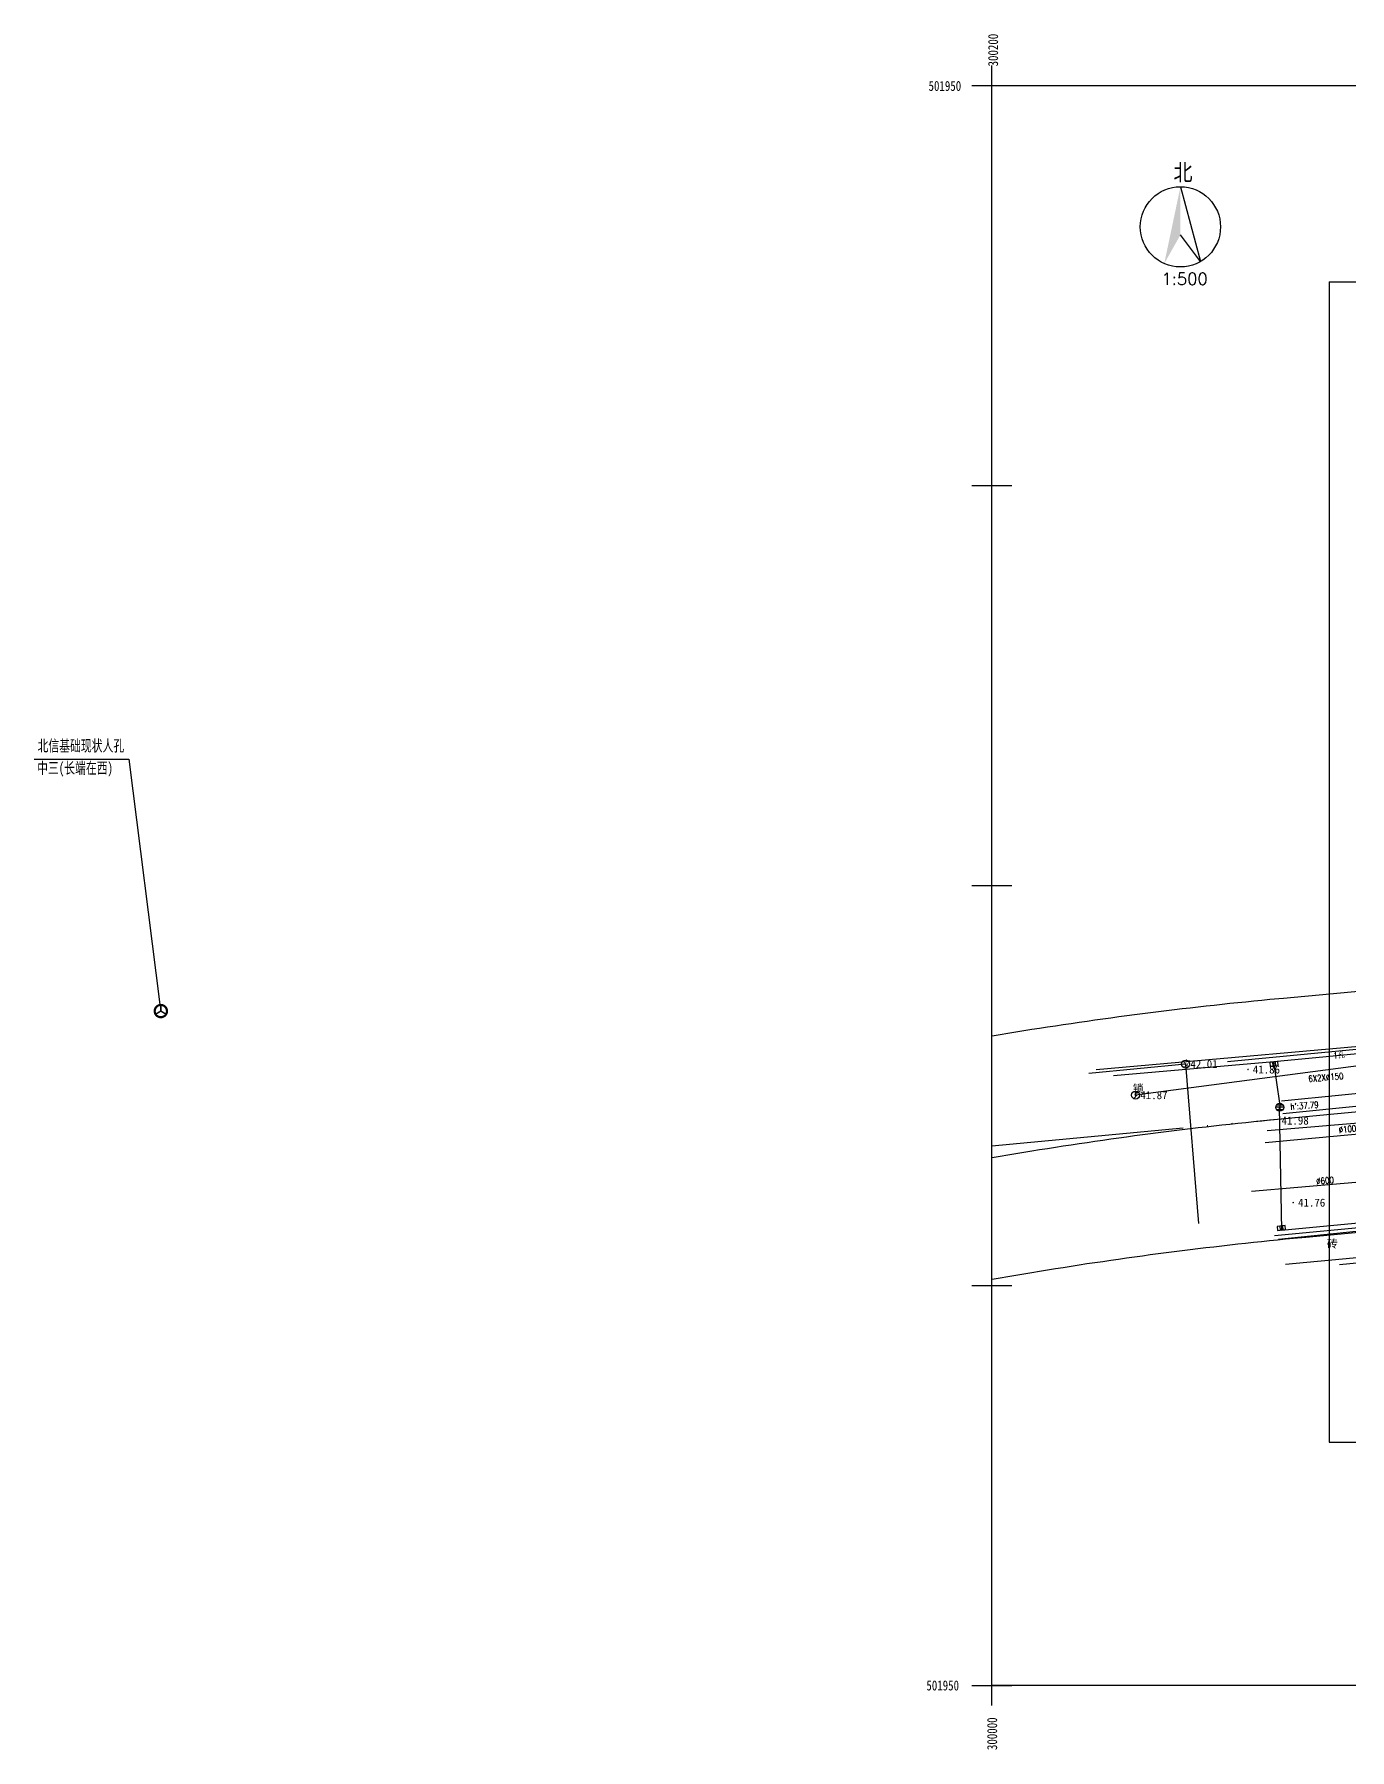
# Model space of a CAD drawing. Extents: x 501830 to 502977, y 299930 to 300245.
# Drawn here: x 501830.3 to 501994.7, y 299992 to 300206.4 of the extents above; entities that cross this region are included whole.
import ezdxf
from ezdxf.enums import TextEntityAlignment as Align
from ezdxf.lldxf.tags import DXFTag

# ---------------------------------------------------------------- set-up
doc = ezdxf.new("R2010")
doc.units = 0
doc.linetypes.add('ACAD_ISO05W100', pattern=[33, 24, -3, 0, -3, 0, -3])
doc.linetypes.add('DASHED', pattern=[0.75, 0.5, -0.25])
for name, color, linetype in [('BJ0', 7, 'Continuous'), ('BJ02', 7, 'Continuous'), ('BJ04', 7, 'Continuous'), ('BJ05', 7, 'Continuous'), ('BJ08', 7, 'Continuous'), ('BJ11', 7, 'Continuous'), ('TK', 7, 'Continuous'), ('上水注记', 4, 'Continuous'), ('上水管线', 4, 'Continuous'), ('公安交通井', 163, 'Continuous'), ('新建北信', 13, 'Continuous'), ('污水注记', 247, 'Continuous'), ('污水管线', 247, 'Continuous'), ('电力井', 1, 'Continuous'), ('电力注记', 1, 'Continuous'), ('电力管线', 1, 'Continuous'), ('雨水井', 34, 'Continuous'), ('雨水管线', 34, 'Continuous'), ('雨水高程表', 34, 'Continuous'), ('雨蓖子', 34, 'Continuous')]:
    doc.layers.add(name, color=color, linetype=linetype)
doc.layers.add('道路红线', color=11, linetype='Continuous', lineweight=30)
doc.styles.add('HZ', font='simplex.shx', dxfattribs={"bigfont": 'hztxt'})
doc.styles.add('HZTXT', font='romans', dxfattribs={"width": 0.7, "height": 4, "bigfont": 'HZTXT'})
doc.styles.get("Standard").update_dxf_attribs({"font": 'SIMFANG.TTF'})
doc.linetypes.add('245', pattern='A,1e-05,-0.05,[133,bjxx.shx,S=0.05,R=0,X=-0.05,Y=0],-0.05,0.45,[135,bjxx.shx,S=0.05,R=0,X=0,Y=0],0.45', length=1.00001)
tags = doc.linetypes.add('DL', pattern='A,15,-4.925,[130,ltypeshp.shx,S=0.5,R=330,X=-0.15,Y=0.433],0,[130,ltypeshp.shx,S=0.4,R=90,X=0,Y=0],-0.15,[130,ltypeshp.shx,S=0.5,R=150,X=0,Y=-0.433],-4.925,15', length=40).pattern_tags.tags
tags[32:33] = [DXFTag(74, 4), DXFTag(75, 0), DXFTag(340, '0'), DXFTag(46, 1.0), DXFTag(50, 0.0), DXFTag(44, 0.0), DXFTag(45, 0.0)]
tags[30:31] = [DXFTag(74, 4), DXFTag(75, 0), DXFTag(340, '0'), DXFTag(46, 1.0), DXFTag(50, 0.0), DXFTag(44, 0.0), DXFTag(45, 0.0)]
tags[4:5] = [DXFTag(74, 4), DXFTag(75, 0), DXFTag(340, '0'), DXFTag(46, 1.0), DXFTag(50, 0.0), DXFTag(44, 0.0), DXFTag(45, 0.0)]
tags = doc.linetypes.add('SS', pattern='A,15,-1.9,[130,ltypeshp.shx,S=1,R=330,X=0,Y=0],-1.2,[130,ltypeshp.shx,S=1,R=330,X=0,Y=0],-1.9,15', length=35).pattern_tags.tags
tags[24:25] = [DXFTag(74, 4), DXFTag(75, 0), DXFTag(340, '0'), DXFTag(46, 1.0), DXFTag(50, 0.0), DXFTag(44, 0.0), DXFTag(45, 0.0)]
tags[22:23] = [DXFTag(74, 4), DXFTag(75, 0), DXFTag(340, '0'), DXFTag(46, 1.0), DXFTag(50, 0.0), DXFTag(44, 0.0), DXFTag(45, 0.0)]
tags[4:5] = [DXFTag(74, 4), DXFTag(75, 0), DXFTag(340, '0'), DXFTag(46, 1.0), DXFTag(50, 0.0), DXFTag(44, 0.0), DXFTag(45, 0.0)]

# ---------------------------------------------------------------- blocks, each defined once
blk = doc.blocks.new('GC200')
at = {"linetype": 'Continuous', "const_width": 0.2, "flags": 128}
blk.add_lwpolyline([(-0.1, 0, 1), (0.1, 0, 1)], format="xyb", close=True, dxfattribs=at)
blk = doc.blocks.new('雨水井')
at = {"lineweight": -3}
for p, q in [((0.5, 0), (-0.5, 0)), ((-0.4, 0.3), (0.4, 0.3)), ((0, 0.5), (0, -0.5)), ((-0.4, -0.3), (0.4, -0.3))]:
    blk.add_line(p, q, dxfattribs=at)
blk.add_circle((0, 0), 0.5, dxfattribs=at)
blk = doc.blocks.new('电力井')
at = {"lineweight": -3}
for p, q in [((0.19, 0.39), (-0.08, 0.07)), ((-0.08, 0.07), (0.15, -0.02)), ((0.15, -0.02), (-0.16, -0.37))]:
    blk.add_line(p, q, dxfattribs=at)
blk.add_circle((0, 0), 0.5, dxfattribs=at)
blk = doc.blocks.new('JT')
at = {"layer": '公安交通井'}
blk.add_circle((0, 0), 0.5, dxfattribs=at)
at = {"layer": '公安交通井', "width": 0.8}
blk.add_text('交', height=0.8, dxfattribs=at).set_placement((-0.3, -0.33, -50.18))
blk = doc.blocks.new('B552')
for p, q in [((0.984668, 0.518566), (-1.015332, 0.518566)), ((-1.015332, 0.518566), (-1.015332, -0.481434)), ((0.984668, -0.481434), (0.984668, 0.518566)), ((-1.015332, -0.481434), (0.984668, -0.481434))]:
    blk.add_line(p, q)
at = {"linetype": 'Continuous'}
for p, q in [((-0.348666, -0.481434), (-0.348666, 0.518566)), ((0.318001, -0.481434), (0.318001, 0.518566))]:
    blk.add_line(p, q, dxfattribs=at)
blk = doc.blocks.new('acfgw')
at = {"color": 4}
for p, q in [((0, -5), (0, 5)), ((-5, 0), (5, 0))]:
    blk.add_line(p, q, dxfattribs=at)
blk = doc.blocks.new('300框2')
at = {"color": 40}
for p, q in [((0, 0), (245.4, 0)), ((0, 0), (0, -145)), ((245.4, 0), (245.4, -145)), ((0, -145), (245.4, -145))]:
    blk.add_line(p, q, dxfattribs=at)
blk = doc.blocks.new('renkong')
at = {"color": 7}
blk.add_wipeout([(63.99, 70.83), (63.91, 70.82), (63.83, 70.81), (63.75, 70.79), (63.66, 70.77), (63.59, 70.75), (63.51, 70.72), (63.43, 70.68), (63.36, 70.64), (63.29, 70.6), (63.22, 70.55), (63.16, 70.49), (63.1, 70.44), (63.04, 70.38), (62.99, 70.31), (62.94, 70.25), (62.89, 70.17), (62.85, 70.1), (62.82, 70.03), (62.79, 69.95), (62.76, 69.87), (62.74, 69.79), (62.73, 69.71), (62.71, 69.62), (62.71, 69.54), (62.71, 69.46), (62.71, 69.37), (62.73, 69.29), (62.74, 69.21), (62.76, 69.13), (62.79, 69.05), (62.82, 68.97), (62.85, 68.9), (62.89, 68.82), (62.94, 68.75), (62.99, 68.69), (63.04, 68.62), (63.1, 68.56), (63.16, 68.5), (63.22, 68.45), (63.29, 68.4), (63.36, 68.36), (63.43, 68.32), (63.51, 68.28), (63.59, 68.25), (63.67, 68.23), (63.75, 68.21), (63.83, 68.19), (63.91, 68.18), (63.99, 68.17), (64.08, 68.17), (64.16, 68.18), (64.24, 68.19), (64.32, 68.21), (64.41, 68.23), (64.48, 68.25), (64.56, 68.28), (64.64, 68.32), (64.71, 68.36), (64.78, 68.4), (64.85, 68.45), (64.91, 68.51), (64.97, 68.56), (65.03, 68.62), (65.08, 68.69), (65.13, 68.75), (65.18, 68.83), (65.22, 68.9), (65.25, 68.97), (65.28, 69.05), (65.31, 69.13), (65.33, 69.21), (65.35, 69.29), (65.36, 69.38), (65.36, 69.46), (65.36, 69.54), (65.36, 69.63), (65.34, 69.71), (65.33, 69.79), (65.31, 69.87), (65.28, 69.95), (65.25, 70.03), (65.22, 70.1), (65.18, 70.18), (65.13, 70.25), (65.08, 70.31), (65.03, 70.38), (64.97, 70.44), (64.91, 70.5), (64.85, 70.55), (64.78, 70.6), (64.71, 70.64), (64.64, 70.68), (64.56, 70.72), (64.48, 70.75), (64.4, 70.77), (64.32, 70.79), (64.24, 70.81), (64.16, 70.82), (64.08, 70.83)], dxfattribs=at)
at = {"color": 7, "const_width": 0.45}
blk.add_lwpolyline([(62.78, 69.5, 1), (65.3, 69.5, 1)], format="xyb", close=True, dxfattribs=at)
at = {"color": 7, "const_width": 0.3}
for points in [[(64.03, 70.76), (64.04, 69.5), (62.95, 68.85)], [(64.04, 69.5), (65.12, 68.86)]]:
    blk.add_lwpolyline(points, dxfattribs=at)

msp = doc.modelspace()

# ---------------------------------------------------------------- linework, layer by layer
at = {"linetype": 'Continuous'}
msp.add_lwpolyline([(501950, 300200), (502700, 300200), (502700, 300000), (501950, 300000)], close=True, dxfattribs=at)
at = {"layer": 'BJ0', "linetype": 'Continuous'}
for p, q in [((501973.55, 300187.32), (501976.04, 300177.97)), ((501976.04, 300177.97), (501973.55, 300181.31))]:
    msp.add_line(p, q, dxfattribs=at)
at = {"layer": 'BJ0'}
msp.add_circle((501973.55, 300182.32), 5.01, dxfattribs=at)
at = {"layer": 'BJ0', "linetype": 'DASHED'}
msp.add_solid([(501973.55, 300187.32), (501971.53, 300177.73), (501973.55, 300181.31)], dxfattribs=at)
at = {"layer": 'BJ02', "linetype": 'Continuous', "elevation": 41.98, "flags": 128}
msp.add_lwpolyline([(501963.04, 300076.99), (502006.23, 300080.82), (502006.01, 300085.53), (502006.01, 300085.53)], dxfattribs=at)
at = {"layer": 'BJ02', "linetype": '245', "ltscale": 5, "elevation": 42.07, "flags": 128}
msp.add_lwpolyline([(502033.2, 300056.14), (502027.62, 300057.89), (502012.83, 300054.48), (501993.45, 300052.58)], dxfattribs=at)
at = {"layer": 'BJ04', "linetype": 'Continuous', "flags": 128}
msp.add_lwpolyline([(502082.7, 300090.35), (502033.21, 300085.8), (502022.81, 300085.11), (502014.17, 300082.39), (502007.46, 300080.1), (501985.21, 300077.97), (501965.2, 300076.22)], dxfattribs=at)
at = {"layer": 'BJ04', "linetype": 'Continuous', "elevation": 41.77, "flags": 128}
msp.add_lwpolyline([(501986.2, 300056.94), (502009.77, 300059.19), (502032.36, 300064.55), (502034.42, 300064.78), (502053.45, 300066.6)], dxfattribs=at)
at = {"layer": 'BJ11', "linetype": 'Continuous', "elevation": 41.88, "flags": 128}
msp.add_lwpolyline([(502058.39, 300062.55), (502032.66, 300060.07), (502027.34, 300058.68), (502012.05, 300055.02), (501986.69, 300052.65)], dxfattribs=at)
at = {"layer": '上水管线', "linetype": 'SS', "ltscale": 0.5, "flags": 128}
for points, elevation in [([(502011.37, 300064.27), (501982.45, 300061.76)], 41.96), ([(502008.13, 300058.39), (501985.33, 300056.2)], 41.89)]:
    msp.add_lwpolyline(points, dxfattribs=dict(at, elevation=elevation))
at = {"layer": '新建北信', "color": 41}
msp.add_line((501830.3, 300115.79), (501842.12, 300115.79), dxfattribs=at)
at = {"layer": '新建北信', "color": 40}
msp.add_line((501842.12, 300115.79), (501846, 300085.14), dxfattribs=at)
at = {"layer": '污水管线', "linetype": 'Continuous', "elevation": 42, "flags": 128}
msp.add_lwpolyline([(502051.75, 300074.94), (502015.11, 300071.91), (501984.39, 300069.34)], dxfattribs=at)
at = {"layer": '污水管线', "linetype": 'Continuous', "flags": 128}
msp.add_lwpolyline([(501984.15, 300067.89), (502015.15, 300070.74), (502050.89, 300073.58)], dxfattribs=at)
at = {"layer": '电力管线', "linetype": 'DL', "ltscale": 0.5, "flags": 128}
for points, elevation in [([(502009.77, 300081.63), (502006.38, 300080.54), (501979.44, 300077.97)], 41.97), ([(501974.2, 300077.69), (501962.09, 300076.52)], 42.02), ([(501974.2, 300077.69), (501975.83, 300057.75)], 42.02)]:
    msp.add_lwpolyline(points, dxfattribs=dict(at, elevation=elevation))
for points in [[(502013.86, 300079.85), (501967.94, 300073.8)], [(502018.36, 300060.5), (502010.08, 300058.27), (501985.82, 300055.78)]]:
    msp.add_lwpolyline(points, dxfattribs=at)
at = {"layer": '道路红线', "color": 40}
for p, q in [((501986.44, 300085.94), (502107.28, 300097.21)), ((501989.22, 300056.07), (502218.08, 300077.41))]:
    msp.add_line(p, q, dxfattribs=at)
at = {"layer": '道路红线', "color": 40, "linetype": 'ACAD_ISO05W100'}
msp.add_line((501950, 300067.48), (502216.69, 300092.35), dxfattribs=at)
at = {"layer": '道路红线', "color": 40}
for points in [[(501950, 300081.23), (501950.02, 300081.23), (501951.01, 300081.4), (501952, 300081.56), (501952.98, 300081.72), (501953.97, 300081.87), (501954.96, 300082.03), (501955.95, 300082.18), (501956.93, 300082.33), (501957.92, 300082.48), (501958.91, 300082.63), (501959.9, 300082.77), (501960.89, 300082.92), (501961.88, 300083.06), (501962.87, 300083.2), (501963.86, 300083.34), (501964.85, 300083.47), (501965.84, 300083.61), (501966.84, 300083.74), (501967.83, 300083.87), (501968.82, 300084), (501969.81, 300084.12), (501970.8, 300084.25), (501971.8, 300084.37), (501972.79, 300084.49), (501973.78, 300084.61), (501974.77, 300084.72), (501975.77, 300084.84), (501976.76, 300084.95), (501977.76, 300085.06), (501978.75, 300085.17), (501979.74, 300085.28), (501980.74, 300085.38), (501981.73, 300085.48), (501982.73, 300085.59), (501983.72, 300085.68), (501984.72, 300085.78), (501986.44, 300085.94)], [(501950, 300050.8), (501950.03, 300050.8), (501951.01, 300050.97), (501952, 300051.14), (501952.98, 300051.31), (501953.97, 300051.48), (501954.96, 300051.64), (501955.94, 300051.81), (501956.93, 300051.97), (501957.92, 300052.12), (501958.91, 300052.28), (501959.89, 300052.44), (501960.88, 300052.59), (501961.87, 300052.74), (501962.86, 300052.89), (501963.85, 300053.03), (501964.84, 300053.18), (501965.83, 300053.32), (501966.82, 300053.46), (501967.81, 300053.6), (501968.8, 300053.73), (501969.79, 300053.87), (501970.78, 300054), (501971.77, 300054.13), (501972.77, 300054.26), (501973.76, 300054.38), (501974.75, 300054.51), (501975.74, 300054.63), (501976.73, 300054.75), (501977.73, 300054.86), (501978.72, 300054.98), (501979.71, 300055.09), (501980.71, 300055.2), (501981.7, 300055.31), (501982.7, 300055.42), (501983.69, 300055.53), (501984.69, 300055.63), (501985.68, 300055.73), (501986.68, 300055.83), (501987.67, 300055.93), (501989.22, 300056.07)]]:
    msp.add_lwpolyline(points, dxfattribs=at)
at = {"layer": '道路红线', "color": 40, "linetype": 'ACAD_ISO05W100'}
msp.add_lwpolyline([(501950, 300066.02), (501950.02, 300066.02), (501951.01, 300066.19), (501952, 300066.36), (501952.98, 300066.52), (501953.97, 300066.68), (501954.96, 300066.84), (501955.94, 300067), (501956.93, 300067.15), (501957.92, 300067.31), (501958.91, 300067.46), (501959.9, 300067.61), (501960.89, 300067.76), (501961.88, 300067.9), (501962.87, 300068.05), (501963.86, 300068.19), (501964.85, 300068.33), (501965.84, 300068.47), (501966.83, 300068.6), (501967.82, 300068.74), (501968.81, 300068.87), (501969.8, 300069), (501970.79, 300069.13), (501971.78, 300069.25), (501972.78, 300069.38), (501973.77, 300069.5), (501974.76, 300069.62), (501975.75, 300069.74), (501976.75, 300069.85), (501977.74, 300069.97), (501978.74, 300070.08), (501979.73, 300070.19), (501980.72, 300070.3), (501981.72, 300070.4), (501982.71, 300070.51), (501983.71, 300070.61), (501984.7, 300070.71), (501985.7, 300070.81), (501986.69, 300070.9), (501987.83, 300071.01)], dxfattribs=at)
at = {"layer": '雨水管线', "linetype": 'Continuous', "flags": 128}
for points, elevation in [([(502076.66, 300082.05), (501986.2, 300073.05)], -0.08), ([(501985.96, 300072.79), (501985.22, 300077.96)], 41.99), ([(501985.91, 300072.29), (501986.2, 300056.94)], 41.99)]:
    msp.add_lwpolyline(points, dxfattribs=dict(at, elevation=elevation))
msp.add_lwpolyline([(501986.34, 300071.5), (502076.8, 300080.61)], dxfattribs=at)

# ---------------------------------------------------------------- block references
at = {"color": 40}
msp.add_blockref('300框2', (501992.13, 300175.43), dxfattribs=at)
at = {"layer": 'BJ08', "linetype": 'Continuous', "xscale": 0.5, "yscale": 0.5, "zscale": 0.5}
for p in [(501974.2, 300077.69, 42.02), (501982, 300077.01, 41.87), (501967.94, 300073.8, 41.88), (501985.96, 300072.29, 41.99), (501987.65, 300060.37, 41.77)]:
    msp.add_blockref('GC200', p, dxfattribs=at)
at = {"layer": 'TK', "linetype": 'Continuous', "xscale": 0.5, "yscale": 0.5}
for p in [(501950, 300200), (501950, 300150), (501950, 300100), (501950, 300050), (501950, 300000)]:
    msp.add_blockref('acfgw', p, dxfattribs=at)
at = {"layer": '公安交通井'}
msp.add_blockref('JT', (501974.2, 300077.69, 42.02), dxfattribs=at)
at = {"layer": '电力井'}
msp.add_blockref('电力井', (501967.94, 300073.8, 41.88), dxfattribs=at)
at = {"layer": '雨水井'}
msp.add_blockref('雨水井', (501985.96, 300072.29, 41.99), dxfattribs=at)
at = {"layer": '雨蓖子', "xscale": 0.4999999999958168, "zscale": 0.5, "rotation": 187.1403150707652}
for p, yscale in [((501985.24, 300077.72), 0.499999999994623), ((501986.16, 300057.2, 41.77), 0.4999999999946212)]:
    msp.add_blockref('B552', p, dxfattribs=dict(at, yscale=yscale))

# ---------------------------------------------------------------- texts
at = {"layer": 'BJ0', "linetype": 'Continuous', "width": 0.833333}
msp.add_text('北', height=2.1, dxfattribs=at).set_placement((501972.68, 300188.09))
at = {"layer": 'BJ0', "style": 'HZ'}
msp.add_text('1:500', height=1.5, dxfattribs=at).set_placement((501971.18, 300175.82), align=Align.MIDDLE_LEFT)
at = {"layer": 'BJ04', "linetype": 'Continuous'}
msp.add_text('砖', height=1, dxfattribs=at).set_placement((501992.52, 300055.23), align=Align.MIDDLE_CENTER)
at = {"layer": 'BJ05', "linetype": 'Continuous'}
msp.add_text('锁', height=1, dxfattribs=at).set_placement((501968.28, 300074.61), align=Align.MIDDLE_CENTER)
at = {"layer": 'BJ08', "linetype": 'Continuous'}
for s, p in [('42.01', (501974.8, 300077.69, 42.02)), ('41.86', (501982.6, 300077.01, 41.87)), ('41.87', (501968.54, 300073.8, 41.88)), ('41.98', (501986.19, 300070.62, 41.99)), ('41.76', (501988.25, 300060.37, 41.77))]:
    msp.add_text(s, height=1, dxfattribs=at).set_placement(p, align=Align.MIDDLE_LEFT)
at = {"layer": 'TK', "linetype": 'Continuous', "width": 0.8}
for s, p in [('300200', (501950.76, 300202.37)), ('300000', (501950.64, 299991.95))]:
    msp.add_text(s, height=1.25, rotation=90, dxfattribs=at).set_placement(p)
for p in [(501942.07, 300199.31), (501941.8, 299999.4)]:
    msp.add_text('501950', height=1.25, dxfattribs=at).set_placement(p)
at = {"layer": '上水注记', "style": 'HZ', "width": 0.8}
msp.add_text('%%c600', height=0.8, rotation=4.9921, dxfattribs=at).set_placement((501990.56, 300062.62))
at = {"layer": '新建北信', "color": 1, "char_height": 1.4175, "attachment_point": 1, "style": 'HZTXT'}
for s, insert in [('{\\fSimSun|b0|i0|c134|p2;北信基础现状人孔}', (501830.71, 300118.18)), ('{\\fSimSun|b0|i0|c134|p2;中三(长端在西)}', (501830.66, 300115.4))]:
    msp.add_mtext(s, dxfattribs=dict(at, insert=insert))
at = {"layer": '污水注记', "style": 'HZ', "width": 0.8}
msp.add_text('%%c1000', height=0.8, rotation=5.3906, dxfattribs=at).set_placement((501993.37, 300069.06, 41.6))
at = {"layer": '电力注记', "style": 'HZ', "width": 0.8}
for s, rotation, p in [('1孔', 2.6805, (501992.69, 300078.37)), ('6X2X%%c150', 4.9921, (501989.58, 300075.43))]:
    msp.add_text(s, height=0.8, rotation=rotation, dxfattribs=at).set_placement(p)
at = {"layer": '雨水高程表', "style": 'HZ', "width": 0.8}
msp.add_text("h':37.79", height=0.8, rotation=4.0004, dxfattribs=at).set_placement((501987.32, 300071.97))

# ---------------------------------------------------------------- next in the draw order: block references
at = {"layer": '新建北信', "xscale": 0.6080249999649823, "yscale": 0.6080250000231899, "zscale": 0.608025}
msp.add_blockref('renkong', (501807.18, 300042.05), dxfattribs=at)

doc.saveas('drawing.dxf')
